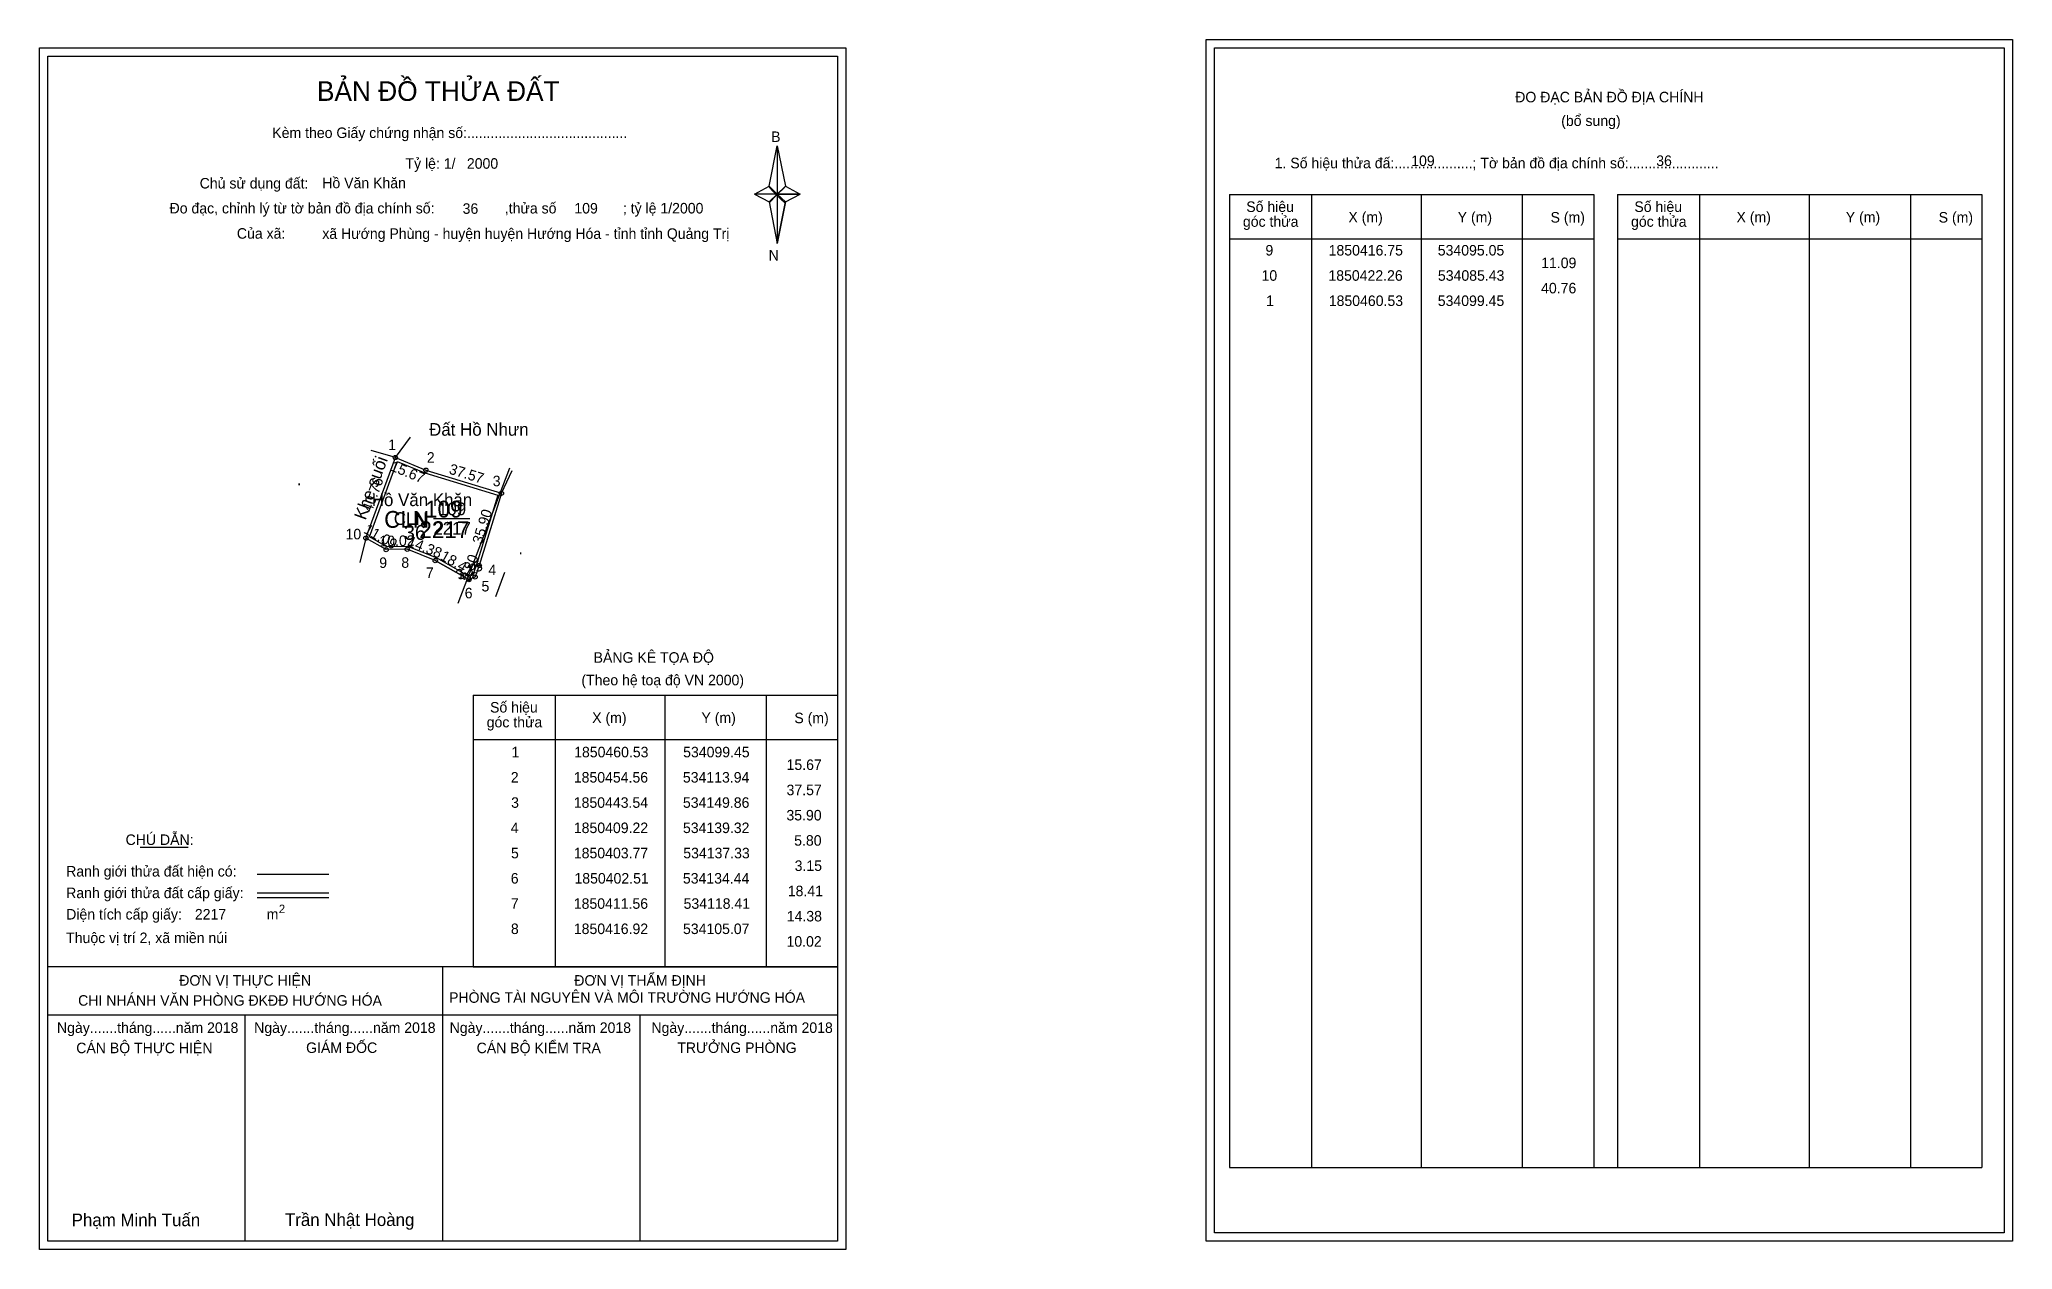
# Model space of a CAD drawing. Extents: x 533930 to 534868, y 1850084 to 1850659.
import ezdxf

# ---------------------------------------------------------------- set-up
doc = ezdxf.new("R2010")
doc.units = 0
for name, color, linetype in [('Level 1', 7, 'Continuous'), ('Level 10', 7, 'Continuous'), ('Level 11', 7, 'Continuous'), ('Level 12', 7, 'Continuous'), ('Level 13', 7, 'Continuous'), ('Level 2', 7, 'Continuous'), ('Level 22', 7, 'Continuous'), ('Level 27', 7, 'Continuous'), ('Level 3', 7, 'Continuous'), ('Level 36', 7, 'Continuous'), ('Level 4', 7, 'Continuous'), ('Level 49', 7, 'Continuous'), ('Level 5', 7, 'Continuous'), ('Level 53', 7, 'Continuous'), ('Level 55', 7, 'Continuous'), ('Level 6', 7, 'Continuous'), ('Level 60', 7, 'Continuous'), ('Level 63', 7, 'Continuous'), ('Level 7', 7, 'Continuous'), ('Level 9', 7, 'Continuous')]:
    doc.layers.add(name, color=color, linetype=linetype)

msp = doc.modelspace()

# ---------------------------------------------------------------- linework, layer by layer
at = {"layer": 'Level 1'}
for p, q in [((534488.88, 1850655.25), (534488.88, 1850655.25)), ((533934.24, 1850651.25), (533934.24, 1850651.25)), ((534277.08, 1850589.48), (534281.02, 1850608.76)), ((534281.02, 1850608.76), (534281.02, 1850585.71)), ((534281.02, 1850608.76), (534284.95, 1850589.48)), ((534270.19, 1850585.71), (534277.08, 1850589.48)), ((534277.08, 1850589.48), (534281.02, 1850585.71)), ((534280.72, 1850585.28), (534277.08, 1850589.04)), ((534284.66, 1850589.04), (534280.72, 1850585.28)), ((534280.72, 1850585.28), (534284.66, 1850589.04)), ((534284.95, 1850589.48), (534281.02, 1850585.71)), ((534281.02, 1850585.71), (534277.08, 1850582.03)), ((534280.72, 1850585.28), (534277.08, 1850581.59)), ((534277.08, 1850581.59), (534280.72, 1850585.28)), ((534277.08, 1850582.03), (534281.02, 1850562.31)), ((534284.66, 1850581.59), (534280.72, 1850585.28)), ((534281.02, 1850585.71), (534281.02, 1850562.31)), ((534281.02, 1850585.71), (534291.84, 1850585.71)), ((534281.02, 1850585.71), (534284.95, 1850582.03)), ((534284.95, 1850582.03), (534281.02, 1850562.31)), ((534284.95, 1850582.03), (534291.84, 1850585.71)), ((534495.95, 1850585.54), (534669.15, 1850585.54)), ((534535.13, 1850123.01), (534535.13, 1850585.54)), ((534587.27, 1850123.01), (534587.27, 1850585.54)), ((534635.22, 1850585.54), (534635.22, 1850123.01)), ((534669.15, 1850585.54), (534669.15, 1850123.01)), ((534680.46, 1850585.54), (534853.67, 1850585.54)), ((534719.64, 1850123.01), (534719.64, 1850585.54)), ((534771.79, 1850123.01), (534771.79, 1850585.54)), ((534819.73, 1850585.54), (534819.73, 1850123.01)), ((534853.67, 1850585.54), (534853.67, 1850123.01)), ((534495.95, 1850564.48), (534669.15, 1850564.48)), ((534680.46, 1850564.48), (534853.67, 1850564.48)), ((534136.43, 1850347.59), (534309.63, 1850347.59)), ((534175.61, 1850218.54), (534175.61, 1850347.59)), ((534227.75, 1850218.54), (534227.75, 1850347.59)), ((534275.69, 1850347.59), (534275.69, 1850218.54)), ((534136.43, 1850326.54), (534309.63, 1850326.54)), ((533978.07, 1850275.38), (534000.88, 1850275.38)), ((534033.8, 1850262.57), (534067.83, 1850262.57)), ((534033.8, 1850253.67), (534067.83, 1850253.67)), ((534033.8, 1850251.48), (534067.83, 1850251.48)), ((534147.89, 1850218.54), (533934.23, 1850218.54)), ((534309.63, 1850218.54), (534099.95, 1850218.54)), ((534121.93, 1850088.1), (534121.93, 1850218.54)), ((534136.43, 1850218.54), (534309.63, 1850218.54)), ((534309.63, 1850195.44), (533934.23, 1850195.44)), ((534028.08, 1850088.1), (534028.08, 1850195.44)), ((534215.78, 1850088.1), (534215.78, 1850195.44)), ((534495.95, 1850123.01), (534853.67, 1850123.01)), ((534864.28, 1850092.1), (534864.28, 1850092.1)), ((534309.63, 1850088.1), (534309.63, 1850088.1))]:
    msp.add_line(p, q, dxfattribs=at)
for points in [[(534277.08, 1850589.48), (534281.02, 1850608.76), (534281.02, 1850585.71)], [(534281.02, 1850585.71), (534284.95, 1850589.48), (534291.84, 1850585.71)], [(534270.19, 1850585.71), (534277.08, 1850582.03), (534281.02, 1850585.71)], [(534281.02, 1850585.71), (534281.02, 1850562.31), (534284.95, 1850582.03)]]:
    msp.add_lwpolyline(points, close=True, dxfattribs=at)
at = {"layer": 'Level 10'}
for p, q in [((534099.45, 1850460.53), (534113.94, 1850454.56)), ((534118.41, 1850411.56), (534134.44, 1850402.51)), ((534134.44, 1850402.51), (534137.33, 1850403.77))]:
    msp.add_line(p, q, dxfattribs=at)
for points in [[(534085.43, 1850422.26), (534099.45, 1850460.53), (534113.94, 1850454.56), (534149.86, 1850443.54), (534139.32, 1850409.22), (534137.33, 1850403.77), (534134.44, 1850402.51), (534118.41, 1850411.56), (534105.07, 1850416.92), (534095.05, 1850416.75)], [(534087.15, 1850422.89), (534100.26, 1850458.68), (534113.47, 1850453.24), (534148.11, 1850442.61), (534137.99, 1850409.67), (534136.22, 1850404.81), (534134.52, 1850404.07), (534119.02, 1850412.82), (534105.33, 1850418.32), (534095.41, 1850418.16)]]:
    msp.add_lwpolyline(points, close=True, dxfattribs=at)
at = {"layer": 'Level 11'}
for centre in [(534099.45, 1850460.53), (534113.94, 1850454.56), (534149.86, 1850443.54), (534085.43, 1850422.26), (534085.43, 1850422.26), (534095.05, 1850416.75), (534105.07, 1850416.92), (534118.41, 1850411.56), (534139.32, 1850409.22), (534134.44, 1850402.51), (534137.33, 1850403.77)]:
    msp.add_circle(centre, 1, dxfattribs=at)
at = {"layer": 'Level 12'}
msp.add_line((534153.63, 1850455.45), (534129.18, 1850391.14), dxfattribs=at)
msp.add_lwpolyline([(534151.35, 1850405.83), (534146.98, 1850394.34)], dxfattribs=at)
at = {"layer": 'Level 27'}
for p, q in [((534099.45, 1850460.53), (534106.61, 1850470.16)), ((534099.45, 1850460.53), (534087.93, 1850463.89)), ((534149.86, 1850443.54), (534154.92, 1850454.42)), ((534085.43, 1850422.26), (534082.47, 1850410.63))]:
    msp.add_line(p, q, dxfattribs=at)
at = {"layer": 'Level 3'}
for p, q in [((534495.95, 1850585.54), (534495.95, 1850123.01)), ((534680.46, 1850585.54), (534680.46, 1850123.01)), ((534136.43, 1850347.59), (534136.43, 1850218.54))]:
    msp.add_line(p, q, dxfattribs=at)
at = {"layer": 'Level 63'}
for points in [[(533930.23, 1850655.25), (534313.63, 1850655.25), (534313.63, 1850084.1), (533930.23, 1850084.1)], [(534484.89, 1850659.25), (534868.29, 1850659.25), (534868.29, 1850088.1), (534484.89, 1850088.1)], [(534488.89, 1850655.25), (534864.29, 1850655.25), (534864.29, 1850092.1), (534488.89, 1850092.1)], [(533934.23, 1850651.25), (534309.63, 1850651.25), (534309.63, 1850088.1), (533934.23, 1850088.1)]]:
    msp.add_lwpolyline(points, close=True, dxfattribs=at)
at = {"layer": 'Level 9'}
msp.add_line((534117.5, 1850431.52), (534134.84, 1850431.52), dxfattribs=at)

# ---------------------------------------------------------------- texts
at = {"layer": 'Level 1'}
for s, height, p in [('BẢN ĐỒ THỬA ĐẤT', 9.3313, (534062.17, 1850630.06)), ('ĐO ĐẠC BẢN ĐỒ ĐỊA CHÍNH', 5, (534631.84, 1850629.37)), ('Kèm theo Giấy chứng nhận số:.........................................', 5, (534040.93, 1850612.4)), ('B', 5, (534278.1, 1850610.52)), ('(bổ sung)', 5, (534653.72, 1850618.13)), ('1. Số hiệu thửa đấ:....................; Tờ bản đồ địa chính số:.......................', 5, (534517.5, 1850598.01)), ('Chủ sử dụng đất:', 5, (534006.41, 1850588.41)), ('Đo đạc, chỉnh lý từ tờ bản đồ địa chính số:                  ,thửa số                 ; tỷ lệ 1/2000', 5, (533992.1, 1850576.55)), ('Số hiệu', 5, (534503.98, 1850577.27)), ('X (m)', 5, (534552.54, 1850572.32)), ('Y (m)', 5, (534604.5, 1850572.32)), ('S (m)', 5, (534648.65, 1850572.22)), ('Số hiệu', 5, (534688.5, 1850577.27)), ('X (m)', 5, (534737.06, 1850572.32)), ('Y (m)', 5, (534789.01, 1850572.32)), ('S (m)', 5, (534833.17, 1850572.22)), ('Của xã:', 5, (534024.09, 1850564.55)), ('góc thửa', 5, (534502.39, 1850570.21)), ('góc thửa', 5, (534686.91, 1850570.21)), ('N', 5, (534276.9, 1850554.18)), ('BẢNG KÊ TỌA ĐỘ', 5, (534193.69, 1850363)), ('(Theo hệ toạ độ VN 2000)', 5, (534187.89, 1850352.28)), ('Số hiệu', 5, (534144.46, 1850339.33)), ('góc thửa', 5, (534142.87, 1850332.27)), ('X (m)', 5, (534193.02, 1850334.38)), ('Y (m)', 5, (534244.97, 1850334.38)), ('S (m)', 5, (534289.13, 1850334.28)), ('CHÚ DẪN:', 5, (533971.19, 1850276.39)), ('Ranh giới thửa đất hiện có:', 5, (533942.93, 1850261.39)), ('Ranh giới thửa đất cấp giấy:', 5, (533942.93, 1850251.11)), ('Diện tích cấp giấy:', 5, (533942.93, 1850240.95)), ('m', 5, (534038.24, 1850240.99)), ('2', 4, (534044.04, 1850244.01)), ('Thuộc vị trí 2, xã miền núi', 5, (533942.93, 1850229.75)), ('ĐƠN VỊ THỰC HIỆN', 5, (533996.7, 1850209.51)), ('ĐƠN VỊ THẨM ĐỊNH', 5, (534184.51, 1850209.51)), ('CHI NHÁNH VĂN PHÒNG ĐKĐĐ HƯỚNG HÓA', 5, (533948.62, 1850199.99)), ('PHÒNG TÀI NGUYÊN VÀ MÔI TRƯỜNG HƯỚNG HÓA', 5, (534124.96, 1850201.37)), ('Ngày.......tháng......năm 2018', 5, (533938.57, 1850187.04)), ('CÁN BỘ THỰC HIỆN', 5, (533947.73, 1850177.41)), ('Ngày.......tháng......năm 2018', 5, (534032.31, 1850187.04)), ('GIÁM ĐỐC', 5, (534057, 1850177.53)), ('Ngày.......tháng......năm 2018', 5, (534125.26, 1850187.04)), ('CÁN BỘ KIỂM TRA', 5, (534138.08, 1850177.41)), ('Ngày.......tháng......năm 2018', 5, (534221.18, 1850187.04)), ('TRƯỞNG PHÒNG', 5, (534233.46, 1850177.53)), ('Phạm Minh Tuấn', 6, (533945.55, 1850095.18)), ('Trần Nhật Hoàng', 6, (534046.94, 1850095.28))]:
    msp.add_text(s, height=height, dxfattribs=at).set_placement(p)
at = {"layer": 'Level 11'}
msp.add_text('Tỷ lệ: 1/', height=5, dxfattribs=at).set_placement((534104.25, 1850597.77))
at = {"layer": 'Level 13'}
for s, p in [('109', (534119.71, 1850433.12)), ('CLN', (534098.71, 1850428.52)), ('2217', (534117.5, 1850423.92))]:
    msp.add_text(s, height=6, dxfattribs=at).set_placement(p)
at = {"layer": 'Level 2'}
msp.add_text('Hồ Văn Khăn', height=6, dxfattribs=at).set_placement((534088.24, 1850437.45))
at = {"layer": 'Level 22'}
msp.add_text('Khe suối', height=6, rotation=69.97678, dxfattribs=at).set_placement((534085.26, 1850430.46))
at = {"layer": 'Level 3'}
msp.add_text('CLN ', height=8, dxfattribs=at).set_placement((534094.12, 1850427.13))
at = {"layer": 'Level 36'}
for p in [(534124.15, 1850470.91), (534052.65, 1850447.34), (534157.89, 1850414.57)]:
    msp.add_text('.', height=6, dxfattribs=at).set_placement(p)
at = {"layer": 'Level 4'}
msp.add_text('109', height=8, dxfattribs=at).set_placement((534113.54, 1850432.02))
at = {"layer": 'Level 49'}
for s, rotation, p in [('15.67', 337.60793, (534096.65, 1850454.55)), ('37.57', 342.94436, (534124.58, 1850452.97)), ('40.76', 69.87997, (534088.13, 1850434.27)), ('11.09', 330.19743, (534083.96, 1850424.95)), ('35.90', 72.92778, (534140.66, 1850419.03)), ('10.02', 0.97199, (534091.88, 1850418.3)), ('14.38', 338.10978, (534104.82, 1850418.74)), ('18.41', 330.55239, (534120.37, 1850412.29)), ('3.15', 23.55654, (534129.54, 1850402.12)), ('5.80', 69.94096, (534134.65, 1850401.1))]:
    msp.add_text(s, height=5, rotation=rotation, dxfattribs=at).set_placement(p)
at = {"layer": 'Level 5'}
msp.add_text('2217', height=8, dxfattribs=at).set_placement((534110.83, 1850422.24))
at = {"layer": 'Level 53'}
for s, p in [('9', (534513.1, 1850556.56)), ('1850416.75', (534543.15, 1850556.56)), ('534095.05', (534595.03, 1850556.56)), ('10', (534511.23, 1850544.56)), ('1850422.26', (534543.04, 1850544.56)), ('534085.43', (534595.1, 1850544.56)), ('11.09', (534644.18, 1850550.56)), ('40.76', (534644.15, 1850538.56)), ('1', (534513.39, 1850532.56)), ('1850460.53', (534543.21, 1850532.56)), ('534099.45', (534595.03, 1850532.56)), ('1', (534154.62, 1850318.04)), ('1850460.53', (534184.44, 1850318.04)), ('534099.45', (534236.26, 1850318.04)), ('15.67', (534285.43, 1850312.04)), ('2', (534154.32, 1850306.04)), ('1850454.56', (534184.27, 1850306.04)), ('534113.94', (534236.14, 1850306.04)), ('37.57', (534285.43, 1850300.04)), ('3', (534154.48, 1850294.04)), ('1850443.54', (534184.26, 1850294.04)), ('534149.86', (534236.16, 1850294.04)), ('4', (534154.3, 1850282.04)), ('1850409.22', (534184.28, 1850282.04)), ('534139.32', (534236.17, 1850282.04)), ('35.90', (534285.36, 1850288.04)), ('5.80', (534289.05, 1850276.04)), ('5', (534154.41, 1850270.04)), ('1850403.77', (534184.29, 1850270.04)), ('534137.33', (534236.32, 1850270.04)), ('3.15', (534289.27, 1850264.04)), ('6', (534154.31, 1850258.04)), ('1850402.51', (534184.58, 1850258.04)), ('534134.44', (534236.14, 1850258.04)), ('7', (534154.33, 1850246.04)), ('1850411.56', (534184.27, 1850246.04)), ('534118.41', (534236.47, 1850246.04)), ('18.41', (534286, 1850252.04)), ('14.38', (534285.52, 1850240.04)), ('8', (534154.38, 1850234.04)), ('1850416.92', (534184.28, 1850234.04)), ('534105.07', (534236.18, 1850234.04)), ('10.02', (534285.4, 1850228.04))]:
    msp.add_text(s, height=5, dxfattribs=at).set_placement(p)
at = {"layer": 'Level 55'}
for s, height, p in [('1', 0.8, (534099.23, 1850460.53)), ('0', 0.22, (534099.37, 1850460.31)), ('0', 0.22, (534099.37, 1850460.31)), ('0', 0.22, (534099.37, 1850460.31)), ('2', 0.8, (534113.67, 1850454.56)), ('0', 0.22, (534113.86, 1850454.34)), ('0', 0.22, (534113.86, 1850454.34)), ('3', 0.8, (534149.61, 1850443.54)), ('0', 0.22, (534149.78, 1850443.32)), ('0', 0.22, (534149.78, 1850443.32)), ('0', 0.22, (534149.78, 1850443.32)), ('0', 0.22, (534149.78, 1850443.32)), ('10', 0.8, (534084.86, 1850422.26)), ('0', 0.22, (534085.35, 1850422.04)), ('0', 0.22, (534085.35, 1850422.04)), ('0', 0.22, (534085.35, 1850422.04)), ('8', 0.8, (534104.81, 1850416.92)), ('9', 0.8, (534094.78, 1850416.75)), ('0', 0.22, (534094.97, 1850416.53)), ('0', 0.22, (534094.97, 1850416.53)), ('0', 0.22, (534104.99, 1850416.7)), ('0', 0.22, (534104.99, 1850416.7)), ('7', 0.8, (534118.14, 1850411.56)), ('0', 0.22, (534118.33, 1850411.34)), ('0', 0.22, (534118.33, 1850411.34)), ('4', 0.8, (534139.04, 1850409.22)), ('0', 0.22, (534139.24, 1850409)), ('0', 0.22, (534139.24, 1850409)), ('6', 0.8, (534134.17, 1850402.51)), ('0', 0.22, (534134.36, 1850402.29)), ('0', 0.22, (534134.36, 1850402.29)), ('5', 0.8, (534137.07, 1850403.77)), ('0', 0.22, (534137.25, 1850403.55)), ('0', 0.22, (534137.25, 1850403.55))]:
    msp.add_text(s, height=height, dxfattribs=at).set_placement(p)
at = {"layer": 'Level 6'}
for s, p in [('2000', (534133.44, 1850597.81)), ('109', (534582.4, 1850599.09)), ('36', (534698.89, 1850599.13)), ('Hồ Văn Khăn', (534064.68, 1850588.55)), ('36', (534131.42, 1850576.37)), ('109', (534184.55, 1850576.53)), ('xã Hướng Phùng - huyện huyện Hướng Hóa - tỉnh tỉnh Quảng Trị', (534064.71, 1850564.47)), ('2217', (534004.12, 1850240.96))]:
    msp.add_text(s, height=5, dxfattribs=at).set_placement(p)
at = {"layer": 'Level 60'}
msp.add_text('Đất Hồ Nhưn', height=6, dxfattribs=at).set_placement((534115.49, 1850470.91))
at = {"layer": 'Level 7'}
msp.add_text('36', height=7, dxfattribs=at).set_placement((534103.53, 1850421.42))
at = {"layer": 'Level 9'}
for s, p in [('1', (534096.02, 1850464.1)), ('2', (534114.41, 1850458.08)), ('3', (534145.72, 1850446.89)), ('10', (534075.75, 1850421.65)), ('9', (534091.77, 1850408.05)), ('8', (534102.27, 1850408.13)), ('7', (534113.96, 1850403.29)), ('4', (534143.67, 1850404.68)), ('5', (534140.39, 1850396.88)), ('6', (534132.41, 1850393.62))]:
    msp.add_text(s, height=5, dxfattribs=at).set_placement(p)

doc.saveas('drawing.dxf')
